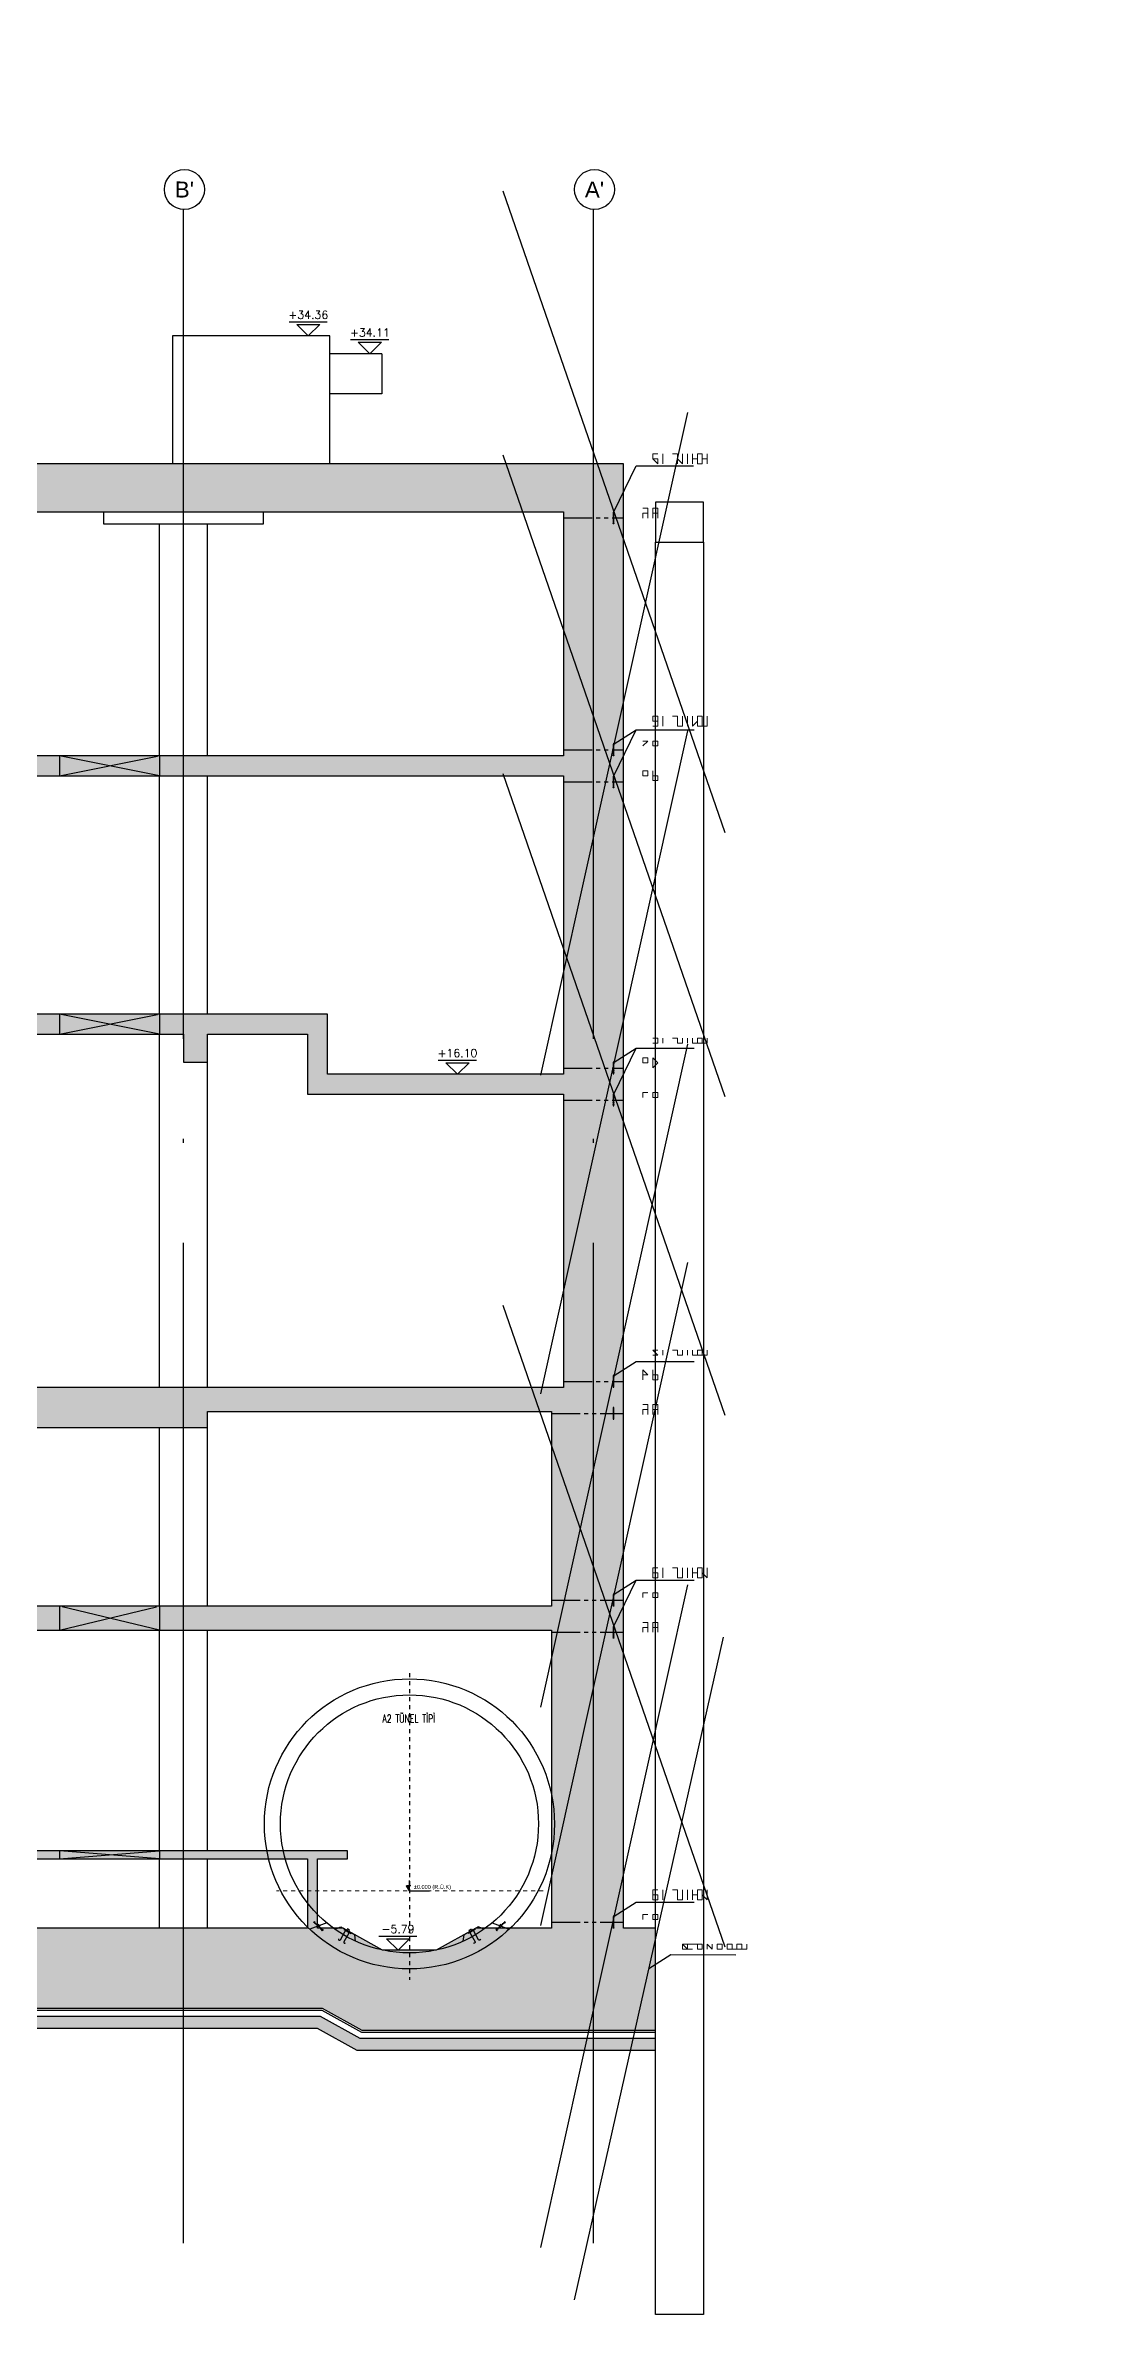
# Model space of a CAD drawing. Header units: inches. Extents: x 400392 to 401495, y 4543971 to 4544133.
# Drawn here: x 401082.5 to 401108.8, y 4543988.7 to 4544045.4 of the extents above; entities that cross this region are included whole.
import ezdxf
from ezdxf.enums import TextEntityAlignment as Align

# ---------------------------------------------------------------- set-up
doc = ezdxf.new("R2010")
doc.units = ezdxf.units.IN
doc.header["$MEASUREMENT"] = 0
for name, pattern in [('ACAD_ISO05W100', [33, 24, -3, 0, -3, 0, -3]), ('AKS', [3, 2.5, -0.25, 0, -0.25]), ('CONTINU', [0]), ('DASHDOT', [1, 0.5, -0.25, 0, -0.25]), ('DASHDOT2', [0.5, 0.25, -0.125, 0, -0.125]), ('HIDDEN', [0.375, 0.25, -0.125])]:
    doc.linetypes.add(name, pattern=pattern)
for name, color, linetype in [('aks prota', 2, 'AKS'), ('AXIS', 8, 'DASHDOT2'), ('caks prota', 4, 'Continuous'), ('görünüş prota', 4, 'Continuous'), ('inşaat derzi prota', 11, 'Continuous'), ('KALIP', 1, 'Continuous'), ('kesit prota', 1, 'Continuous'), ('kesit tarama prota', 252, 'Continuous'), ('KOT', 7, 'Continuous'), ('kot prota', 4, 'Continuous'), ('LINE V2', 7, 'Continuous'), ('merdiven prota', 2, 'Continuous'), ('not prota', 2, 'Continuous'), ('not çizgisi prota', 4, 'Continuous'), ('OLCU', 5, 'Continuous'), ('PRT-CST-rc_level', 6, 'Continuous'), ('PRT-CST-rc_levermark', 4, 'Continuous'), ('st_s_su tutucu', 2, 'Continuous'), ('st_s_ölçü', 4, 'Continuous'), ('taks prota', 7, 'Continuous'), ('WATER STOP_B', 5, 'Continuous')]:
    doc.layers.add(name, color=color, linetype=linetype)
doc.layers.add('PRT-Geo-Axis', color=12, linetype='DASHDOT', lineweight=18)
doc.layers.add('PRT-KD-kazik', color=172, linetype='Continuous', lineweight=25)
doc.styles.add('OLCU', font='romanstw.shx')
doc.styles.add('SIMPLXTW', font='simplxtw.shx', dxfattribs={"width": 0.6, "height": 125})
doc.styles.add('TAKS', font='Arial Unicode.ttf')
doc.styles.add('TEXT250', font='romanstw.shx', dxfattribs={"width": 0.8, "height": 25})
doc.styles.add('TUNNELCONSULT', font='Arial.ttf')
doc.dimstyles.new('1-50', dxfattribs={"dimtxt": 10, "dimasz": 4, "dimexe": 4, "dimexo": 8, "dimgap": 4, "dimtad": 1, "dimdec": 1, "dimrnd": 0.05, "dimzin": 9, "dimdsep": 46, "dimtxsty": 'OLCU', "dimblk1": 'OBLIQUE', "dimblk2": 'OBLIQUE', "dimsah": 1, "dimcen": 2, "dimdle": 4, "dimclrd": 4, "dimclre": 4, "dimclrt": 3, "dimadec": 1, "dimazin": 0, "dimtfac": 1, "dimtdec": 1, "dimtix": 1, "dimtmove": 2, "dimatfit": 3, "dimldrblk": 'OBLIQUE', "dimfxl": 1, "dimtvp": 1, "dimtolj": 1, "dimtzin": 1, "dimarcsym": 0})

# ---------------------------------------------------------------- blocks, each defined once
blk = doc.blocks.new('KOTK5')
at = {"layer": 'PRT-CST-rc_levermark'}
blk.add_line((216.6666666667443, 160), (-213.3333333332557, 160), dxfattribs=at)
blk.add_lwpolyline([(130, 130), (-130, 130), (0, 0)], close=True, dxfattribs=at)
at = {"layer": 'PRT-CST-rc_level', "style": 'OLCU'}
blk.add_attdef('000.00', text='', height=90, dxfattribs=at).set_placement((0, 193.1381784435362), align=Align.CENTER)
blk = doc.blocks.new('_Oblique')
at = {"layer": 'st_s_ölçü', "lineweight": -2}
blk.add_line((-0.5, -0.5), (0.5, 0.5), dxfattribs=at)
blk = doc.blocks.new('D')
at = {"layer": 'st_s_su tutucu', "linetype": 'CONTINU', "ltscale": 0.2}
for p, q in [((-39987.83090962706, 52508.18991963421), (-39992.63090966878, 52508.18991966914)), ((-39992.63090966878, 52508.18991966914), (-39992.63090980848, 52507.38991968935)), ((-39992.63090980848, 52507.38991968935), (-39990.63090962501, 52506.05655179494)), ((-39992.63090980848, 52448.98991960261), (-39990.63090962501, 52450.32328749701)), ((-39992.63090966878, 52448.18991962282), (-39992.63090980848, 52448.98991960261)), ((-39987.83090962706, 52448.18991965774), (-39992.63090966878, 52448.18991962282)), ((-39990.63090992199, 52478.65671955824), (-39991.93117670823, 52478.6567195757)), ((-39991.93117670823, 52478.6567195757), (-39991.93117659182, 52477.72311959402)), ((-39991.93117659182, 52477.72311959402), (-39990.63090987367, 52477.72311951835)), ((-39990.6309096902, 52498.50671976196), (-39991.53117650332, 52498.50671977942)), ((-39991.53117650332, 52498.50671977942), (-39991.53117639622, 52497.87311976865)), ((-39991.53117639622, 52497.87311976865), (-39990.63090970417, 52497.87311978029)), ((-39990.63090980196, 52488.50671968629), (-39991.53117661508, 52488.50671963972)), ((-39991.53117661508, 52488.50671963972), (-39991.53117662905, 52487.87311965806)), ((-39991.53117662905, 52487.87311965806), (-39990.630909937, 52487.87311964059)), ((-39991.53117661508, 52467.87311965223), (-39991.53117662905, 52468.5067196339)), ((-39991.53117662905, 52468.5067196339), (-39990.630909937, 52468.50671965136)), ((-39990.63090980196, 52467.87311960567), (-39991.53117661508, 52467.87311965223)), ((-39991.53117650332, 52457.87311951254), (-39991.53117639622, 52458.50671952331)), ((-39991.53117639622, 52458.50671952331), (-39990.63090970417, 52458.50671951166)), ((-39990.6309096902, 52457.87311953), (-39991.53117650332, 52457.87311951254)), ((-39990.63090962501, 52506.05655179494), (-39990.6309096902, 52498.50671976196)), ((-39990.63090970417, 52497.87311978029), (-39990.63090980196, 52488.50671968629)), ((-39990.630909937, 52487.87311964059), (-39990.63090992199, 52478.65671955824)), ((-39990.630909937, 52468.50671965136), (-39990.63090992199, 52477.72311973372)), ((-39990.63090970417, 52458.50671951166), (-39990.63090980196, 52467.87311960567)), ((-39990.63090962501, 52450.32328749701), (-39990.6309096902, 52457.87311953)), ((-39989.83090974534, 52506.05655187643), (-39987.83090964103, 52507.38991968935)), ((-39989.83090955907, 52498.50671965136), (-39989.83090974534, 52506.05655187643)), ((-39988.9306429881, 52498.50671966883), (-39989.83090955907, 52498.50671965136)), ((-39989.83090992229, 52488.50671961062), (-39989.83090981984, 52497.87311973373)), ((-39989.83090981984, 52497.87311973373), (-39988.93064300207, 52497.87311962313)), ((-39988.93064335132, 52488.50671965136), (-39989.83090992229, 52488.50671961062)), ((-39989.83091007002, 52478.65671960481), (-39989.8309099316, 52487.87311978029)), ((-39989.8309099316, 52487.87311978029), (-39988.93064311383, 52487.87311964059)), ((-39988.53064343977, 52478.65671965137), (-39989.83091007002, 52478.65671960481)), ((-39989.83090998934, 52477.72311965805), (-39988.53064344908, 52477.72311964058)), ((-39989.83091007002, 52477.72311968715), (-39989.8309099316, 52468.50671951166)), ((-39989.8309099316, 52468.50671951166), (-39988.93064311383, 52468.50671965136)), ((-39988.93064335132, 52467.87311964059), (-39989.83090992229, 52467.87311968134)), ((-39989.83090992229, 52467.87311968134), (-39989.83090981984, 52458.50671955823)), ((-39989.83090981984, 52458.50671955823), (-39988.93064300207, 52458.50671966883)), ((-39988.9306429881, 52457.87311962313), (-39989.83090955907, 52457.87311964059)), ((-39989.83090955907, 52457.87311964059), (-39989.83090974534, 52450.32328741552)), ((-39989.83090974534, 52450.32328741552), (-39987.83090964103, 52448.98991960261)), ((-39988.93064300207, 52497.87311962313), (-39988.9306429881, 52498.50671966883)), ((-39988.93064311383, 52487.87311964059), (-39988.93064335132, 52488.50671965136)), ((-39988.93064311383, 52468.50671965136), (-39988.93064335132, 52467.87311964059)), ((-39988.93064300207, 52458.50671966883), (-39988.9306429881, 52457.87311962313)), ((-39988.53064344908, 52477.72311964058), (-39988.53064343977, 52478.65671965137)), ((-39987.83090964103, 52507.38991968935), (-39987.83090962706, 52508.18991963421)), ((-39987.83090964103, 52448.98991960261), (-39987.83090962706, 52448.18991965774))]:
    blk.add_line(p, q, dxfattribs=at)
blk = doc.blocks.new('KESITKOT')
at = {"layer": 'KOT', "linetype": 'Continuous'}
h = blk.add_hatch(dxfattribs=at)
h.set_pattern_fill('ANSI31', color=5, scale=200, angle=45, style=0)
h.set_pattern_definition([(90, (63253.65262141547, -35392.01672234735), (25, 5.329070518200751e-15), [])])
h.paths.add_polyline_path([(-149.9999999999854, 259.8076211353182), (1.455191522836685e-11, 259.8076211353182), (1.455191522836685e-11, 0)])
at = {"layer": 'KOT', "color": 4, "linetype": 'Continuous'}
for p, q in [((75, 259.8076211353182), (-150, 259.8076211353182)), ((0, 0), (-150, 259.8076211353182)), ((0, 0), (0, 519.6152422706364)), ((0, 0), (1000.000000000007, 0))]:
    blk.add_line(p, q, dxfattribs=at)
at = {"layer": 'KOT', "color": 7, "linetype": 'Continuous', "style": 'SIMPLXTW', "width": 0.7}
blk.add_attdef('%%P0.000', (216.1604628276546, 100), '', height=200, dxfattribs=at)
blk = doc.blocks.new('A$C05c5180b')
at = {"layer": 'AXIS', "color": 8, "linetype": 'DASHDOT', "ltscale": 3}
blk.add_line((909.3912549589586, 7722.44834685266), (909.3912549589586, 60.11717005832179), dxfattribs=at)
at = {"layer": 'KALIP'}
for p, q in [((-1158.216603603883, 1480.347913935642), (-1584.995128196402, 1325.013234358143)), ((-955.1455081848253, 1323.956508458934), (-805.5578237442824, 1383.127896259837)), ((-805.5578237442824, 1383.127896259837), (-459.0858499222377, 1183.234996546445)), ((-435.4375488256046, 1024.117156507506), (-459.0858499222377, 1183.234996546445)), ((2254.126142296038, 1024.083354348644), (2277.779467113636, 1183.234996546445)), ((2624.251440935739, 1383.127896259837), (2277.779467113636, 1183.234996546445)), ((2773.87997485706, 1323.94034990633), (2624.251440935739, 1383.127896259837)), ((2976.999113512487, 1480.347913935642), (3403.777638114319, 1325.013234358143))]:
    blk.add_line(p, q, dxfattribs=at)
at = {"layer": 'KALIP', "elevation": 1.568325220887654e-10}
for points in [[(-638.3178820060275, 1332.820720274904), (-658.307197091257, 1298.173479363119), (-606.3364765754086, 1268.18941344331), (-586.3470859328227, 1302.836785317777)], [(2457.011499197484, 1332.820720274904), (2477.000814282655, 1298.173479363119), (2425.030093766836, 1268.18941344331), (2405.04070312425, 1302.836785317777)]]:
    blk.add_lwpolyline(points, close=True, dxfattribs=at)
at = {"layer": 'KALIP'}
for radius in [3625.000000001637, 3225.000000001637]:
    blk.add_circle((909.3912549589586, 3955.348112577434), radius, dxfattribs=at)
at = {"layer": 'LINE V2', "color": 4, "elevation": 1.568325220887654e-10}
for points in [[(-861.3635213346279, 1086.293389983126, 0.9999999999999999), (-818.0545246068796, 1061.306777518941), (-695.6201235323388, 1273.5208614851, -0.414213562373095), (-668.3018798556004, 1280.849815190537), (-616.3310837822792, 1250.865880233527, -0.414213562373095), (-609.0021300768421, 1223.547636556745), (-731.436531151383, 1011.3335525906, 0.9999999999999999), (-688.1275344195601, 986.3469401240873, -0.9999999999999999)], [(2680.057138526085, 1086.293389983126, -0.9999999999999999), (2636.748141798336, 1061.306777518941), (2514.313740723795, 1273.5208614851, 0.414213562373095), (2486.995497046999, 1280.849815190537), (2435.024700973678, 1250.865880233527, 0.414213562373095), (2427.695747268241, 1223.547636556745), (2550.130148342781, 1011.3335525906, -0.9999999999999999), (2506.821151611017, 986.3469401240873, 0.9999999999999999)]]:
    blk.add_lwpolyline(points, format="xyb", dxfattribs=at)
for points in [[(-728.9344752744364, 1315.831072640387), (-555.6984883634141, 1215.884622783684), (-545.7038433777343, 1233.208221474786), (-718.9398302887857, 1333.154671331489)], [(2547.628092465893, 1315.831072640387), (2374.392105554842, 1215.884622783684), (2364.397460569191, 1233.208221474786), (2537.633447480213, 1333.154671331489)]]:
    blk.add_lwpolyline(points, close=True, dxfattribs=at)
at = {"layer": 'PRT-Geo-Axis', "linetype": 'DASHDOT', "ltscale": 3}
blk.add_line((4252.075579508499, 2280.348112586751), (-2415.337623733329, 2280.348112586747), dxfattribs=at)
at = {"layer": 'WATER STOP_B', "color": 3}
for points in [[(-1339.394592402969, 1404.533478117613, 0.5773502691895264), (-1338.563254702429, 1407.896345588633), (-1367.678902246902, 1435.901010371617, 0.5773502691896774), (-1371.006899756656, 1434.939536203816), (-1377.564772060156, 1408.412102845774, -0.5773502691898074), (-1380.892769569866, 1407.450628678002), (-1419.009971933134, 1444.113370697327), (-1423.690610489663, 1439.247044906377), (-1427.115489067583, 1442.541238392889), (-1422.434850510894, 1447.407564183657), (-1449.637249548163, 1473.571985399685), (-1454.317888104735, 1468.705659608793), (-1457.742766682612, 1471.999853095287), (-1453.062128125937, 1476.866178886157), (-1470.262310319697, 1493.410043686126), (-1487.868070861383, 1489.531594276574), (-1492.192412500066, 1493.690929486813), (-1467.236401238682, 1519.636979319323), (-1462.912059599825, 1515.477644109124), (-1466.102975109548, 1497.734385325213), (-1448.902792915716, 1481.190520524946), (-1444.222154359217, 1486.056846315747), (-1440.797275781253, 1482.762652829184), (-1445.477914337811, 1477.896327038306), (-1418.275515300644, 1451.731905822464), (-1413.594876744086, 1456.598231613334), (-1410.169998166166, 1453.304038126793), (-1414.850636722724, 1448.43771233593), (-1383.391193850926, 1418.178685792212, 0.5773502691899163), (-1380.06319634126, 1419.140159959941), (-1373.78243660451, 1444.546637494404, -0.5773502691894145), (-1370.454439094799, 1445.508111662122), (-1328.855492504255, 1405.496480362697, -0.5773502691898413), (-1329.686830204781, 1402.133612891666), (-1354.829865038613, 1394.86967161149, 0.5773502691890604), (-1355.661202739095, 1391.506804140474), (-1324.201759867297, 1361.247777596687), (-1319.521121310696, 1366.114103387543), (-1316.096242732703, 1362.819909901027), (-1320.776881289363, 1357.953584110179), (-1293.574482252297, 1331.789162894293), (-1288.893843695594, 1336.655488685061), (-1285.468965117645, 1333.361295198512), (-1290.149603674334, 1328.494969407708), (-1272.949421480414, 1311.951104607484), (-1255.343660938932, 1315.829554017389), (-1251.019319300191, 1311.67021880703), (-1275.975330561603, 1285.724168974415), (-1280.299672200374, 1289.88350418468), (-1277.108756690868, 1307.626762968932), (-1294.308938884627, 1324.170627768959), (-1298.989577441171, 1319.304301978085), (-1302.414456019018, 1322.598495464601), (-1297.733817462387, 1327.464821255366), (-1324.936216499598, 1353.629242471434), (-1329.616855056142, 1348.762916680564), (-1333.041733634003, 1352.05711016705), (-1328.361095077344, 1356.923435957873), (-1366.478297440597, 1393.586177977104, -0.5773502691892097), (-1365.646959740101, 1396.949045448149)], [(3158.177102320886, 1404.533478117613, -0.5773502691895264), (3157.345764620346, 1407.896345588633), (3186.461412164819, 1435.901010371617, -0.5773502691896774), (3189.789409674573, 1434.939536203816), (3196.347281978073, 1408.412102845774, 0.5773502691898074), (3199.675279487783, 1407.450628678002), (3237.792481851051, 1444.113370697327), (3242.47312040758, 1439.247044906377), (3245.8979989855, 1442.541238392889), (3241.217360428811, 1447.407564183657), (3268.41975946608, 1473.571985399685), (3273.100398022652, 1468.705659608793), (3276.525276600529, 1471.999853095287), (3271.844638043855, 1476.866178886157), (3289.044820237614, 1493.410043686126), (3306.6505807793, 1489.531594276574), (3310.974922417983, 1493.690929486813), (3286.0189111566, 1519.636979319323), (3281.694569517742, 1515.477644109124), (3284.885485027466, 1497.734385325213), (3267.685302833634, 1481.190520524946), (3263.004664277134, 1486.056846315747), (3259.57978569917, 1482.762652829184), (3264.260424255728, 1477.896327038306), (3237.058025218561, 1451.731905822464), (3232.377386662003, 1456.598231613334), (3228.952508084083, 1453.304038126793), (3233.633146640641, 1448.43771233593), (3202.173703768844, 1418.178685792212, -0.5773502691899163), (3198.845706259177, 1419.140159959941), (3192.564946522427, 1444.546637494404, 0.5773502691894145), (3189.236949012717, 1445.508111662122), (3147.638002422173, 1405.496480362697, 0.5773502691898413), (3148.469340122698, 1402.133612891666), (3173.61237495653, 1394.86967161149, -0.5773502691890604), (3174.443712657012, 1391.506804140474), (3142.984269785215, 1361.247777596687), (3138.303631228613, 1366.114103387543), (3134.87875265062, 1362.819909901027), (3139.55939120728, 1357.953584110179), (3112.356992170215, 1331.789162894293), (3107.676353613511, 1336.655488685061), (3104.251475035562, 1333.361295198512), (3108.932113592251, 1328.494969407708), (3091.731931398332, 1311.951104607484), (3074.126170856849, 1315.829554017389), (3069.801829218108, 1311.67021880703), (3094.75784047952, 1285.724168974415), (3099.082182118291, 1289.88350418468), (3095.891266608785, 1307.626762968932), (3113.091448802545, 1324.170627768959), (3117.772087359088, 1319.304301978085), (3121.196965936935, 1322.598495464601), (3116.516327380305, 1327.464821255366), (3143.718726417515, 1353.629242471434), (3148.399364974059, 1348.762916680564), (3151.824243551921, 1352.05711016705), (3147.143604995261, 1356.923435957873), (3185.260807358514, 1393.586177977104, 0.5773502691892097), (3184.429469658018, 1396.949045448149)]]:
    blk.add_lwpolyline(points, format="xyb", close=True, dxfattribs=at)
at = {"layer": 'OLCU'}
ref = blk.add_blockref('KESITKOT', (909.3912549589586, 2280.348112586749), dxfattribs=dict(at, xscale=0.4999999999987873, yscale=0.4999999999987873, zscale=0.4999999999987873))
ref.add_attrib('%%P0.000', '%%P0.000 (R.Ü.K)', (1017.471486372786, 2330.348112586749), dxfattribs={"layer": 'KOT', "color": 1, "linetype": 'Continuous', "height": 100, "style": 'TUNNELCONSULT'})
at = {"layer": 'not prota', "style": 'TEXT250', "width": 0.7}
blk.add_text('A2 TÜNEL TİPİ', height=200, dxfattribs=at).set_placement((891.3685132012033, 6585.382700727812), align=Align.MIDDLE_CENTER)

msp = doc.modelspace()

# ---------------------------------------------------------------- hatches: boundary and pattern name
at = {"layer": 'kesit tarama prota'}
h = msp.add_hatch(color=256, dxfattribs=at)
h.dxf.hatch_style = 1
h.paths.add_polyline_path([(401055.6734105063, 4544034.992807282), (401055.6734105063, 4544037.992807282), (401055.3025901132, 4544037.992807282), (401055.3025901132, 4544033.792807282), (401083.9717720443, 4544033.792807282), (401087.9717720443, 4544033.792807282), (401095.471773593, 4544033.792807282), (401095.471773593, 4544027.692807282), (401076.9485783242, 4544027.692807282), (401076.9485783242, 4544027.192807282), (401095.471773593, 4544027.192807282), (401095.471773593, 4544019.732807282), (401089.5717735931, 4544019.732807282), (401089.5717735931, 4544021.232807282), (401076.9485783242, 4544021.232807282), (401076.9485783242, 4544020.732807282), (401085.9717720408, 4544020.732807282), (401085.9717720408, 4544020.032807282), (401086.5717720411, 4544020.032807282), (401086.5717720411, 4544020.732807282), (401089.0717735931, 4544020.732807282), (401089.0717735931, 4544019.232807282), (401095.471773593, 4544019.232807282), (401095.471773593, 4544011.902807282), (401076.9485783242, 4544011.902807282), (401076.9485783242, 4544010.902807282), (401086.5717720411, 4544010.902807282), (401086.5717720411, 4544011.302807283), (401095.171773593, 4544011.302807283), (401095.171773593, 4544006.442807282), (401076.721802245, 4544006.442807282), (401076.721802245, 4544005.842807283), (401095.171773593, 4544005.842807283), (401095.171773593, 4543998.392807283), (401093.2811068916, 4543998.392807283), (401092.2918173515, 4543997.842807283), (401090.9517280982, 4543997.842807283), (401089.9624385581, 4543998.392807283), (401089.3211940679, 4543998.392807283), (401089.3211940679, 4544000.122807282), (401090.0717720409, 4544000.122807282), (401090.0717720409, 4544000.322807282), (401061.1717720407, 4544000.322807282), (401061.1717720407, 4544000.122807282), (401061.9211948717, 4544000.122807282), (401061.9211948717, 4543998.392807283), (401061.2811039293, 4543998.392807283), (401060.2918143892, 4543997.842807283), (401058.9517251358, 4543997.842807283), (401057.9624355955, 4543998.392807283), (401056.0717720409, 4543998.392807283), (401056.0717720409, 4544005.842807283), (401071.9717720408, 4544005.842807283), (401071.9717720408, 4544005.242807282), (401072.7717826074, 4544005.242807282), (401072.7717826074, 4544005.842807283), (401074.5218022417, 4544005.842807283), (401074.5218022417, 4544006.442807282), (401056.0734207593, 4544006.442807282), (401056.0734207593, 4544010.902807282), (401073.7729992578, 4544010.902807282), (401073.7729992578, 4544011.902807282), (401072.9051341187, 4544011.902807282), (401072.9051341187, 4544014.202807282), (401073.3995613098, 4544014.202807282), (401073.3995613098, 4544014.602807282), (401065.4887262532, 4544014.602807282), (401065.4887262532, 4544014.202807282), (401072.5343137251, 4544014.202807282), (401072.5343137251, 4544011.902807282), (401064.2776416601, 4544011.902807282), (401064.2776416601, 4544014.602807282), (401057.0834640067, 4544014.602807282), (401057.0834640067, 4544014.202807282), (401057.577891198, 4544014.202807282), (401057.5778911978, 4544011.902807282), (401054.271772041, 4544011.902807282), (401054.271772041, 4543998.644788883), (401053.4717735949, 4543998.644788881), (401053.4717735949, 4543995.842807283), (401073.5849715062, 4543995.842807283), (401073.8599715061, 4543996.392807283), (401074.0218022417, 4543996.392807283), (401074.0218022417, 4543998.392807283), (401062.1711948643, 4543998.392807283), (401062.1711948643, 4544000.122807282), (401089.0711940751, 4544000.122807282), (401089.0711940751, 4543998.392807283), (401077.221802245, 4543998.392807283), (401077.221802245, 4543996.392807283), (401089.443861197, 4543996.392807283), (401090.4331507371, 4543995.842807283), (401092.8103947125, 4543995.842807283), (401093.7996842529, 4543995.842807283), (401097.7717733791, 4543995.842807283), (401097.7717733791, 4543998.392807282), (401096.971773593, 4543998.392807282), (401096.971773593, 4544034.992807282)])
h.paths.add_polyline_path([(401063.767251175, 4544014.202807282), (401063.767251175, 4544011.902807282), (401057.9487115909, 4544011.902807282), (401057.9487115909, 4544014.202807282)], flags=16)
h = msp.add_hatch(dxfattribs=at)
h.set_pattern_fill('AR-CONC', color=253, scale=0.001, angle=3.428637946617671e-11)
h.set_pattern_definition([(50.00000000003427, (401274.6622833703, 4543690.453004632), (0.1821846689960135, -0.01593908553879405), [0.01905, -0.20955]), (355.0000000000343, (401274.6622833703, 4543690.453004632), (-0.03524342142508365, 0.1910568452390141), [0.01524, -0.16764058417]), (100.4514447000342, (401274.6774653772, 4543690.451676379), (0.1469412470902485, 0.1751177519122831), [0.01619000879999999, -0.1780902445999997]), (46.18420000003428, (401274.6622833703, 4543690.503804632), (0.2710790408921551, -0.04204232793256493), [0.028575, -0.314325]), (96.6355576100341, (401274.6848732702, 4543690.500301132), (0.2374041340513549, 0.2474261245978636), [0.02428502313999998, -0.2671356081599998]), (351.1841511700343, (401274.6622833703, 4543690.503804632), (0.237404134064829, 0.2474261245856747), [0.02285996707, -0.25145973192]), (21.00000000003428, (401274.6876833703, 4543690.491104632), (0.1516143912691937, -0.1022651981869969), [0.01905, -0.20955]), (326.0000000000343, (401274.6876833703, 4543690.491104632), (0.06180202834753685, 0.1841879661223562), [0.01524, -0.16764]), (71.45144500003427, (401274.7003179028, 4543690.482582532), (0.2134164192786671, 0.08192276888603296), [0.0161900088, -0.1780899376]), (37.50000000003422, (401274.6622833703, 4543690.453004632), (0.00308860325054122, 0.08455503887315496), [0, -0.1656079999999995, 0, -0.1701799999999995, 0, -0.1682749999999995]), (7.500000000034292, (401274.6622833703, 4543690.453004632), (0.0668196625102458, 0.1001805748181595), [0, -0.09702799999999993, 0, -0.1617979999999999, 0, -0.06413499999999997]), (327.5000000000343, (401274.6056413702, 4543690.453004632), (0.1355905951668748, -0.005728743992592289), [0, -0.0635, 0, -0.19812, 0, -0.26289]), (317.5000000000343, (401274.5802413703, 4543690.453004632), (0.1481291813860028, 0.02542649103342167), [0, -0.08255000000000001, 0, -0.131572, 0, -0.18669])])
h.paths.add_polyline_path([(401058.3812900386, 4543995.642807283), (401056.938759114, 4543995.644788883), (401053.4717735963, 4543995.644788883), (401053.4717735963, 4543995.344788883), (401056.8609725098, 4543995.344788883), (401058.3035034345, 4543995.342807283), (401073.8939885006, 4543995.342807283), (401074.1689885005, 4543995.892807283), (401089.3142168567, 4543995.892807283), (401090.3035063968, 4543995.342807283), (401092.9400390529, 4543995.342807283), (401093.929328593, 4543995.342807283), (401097.7717733791, 4543995.342807283), (401097.7717733791, 4543995.642807283), (401093.8515419888, 4543995.642807283), (401092.8622524487, 4543995.642807283), (401090.3812930009, 4543995.642807283), (401089.3920034608, 4543996.192807282), (401073.9835783039, 4543996.192807282), (401073.708578304, 4543995.642807283)])

# ---------------------------------------------------------------- linework, layer by layer
at = {"layer": 'aks prota', "ltscale": 10}
for p, q in [((401085.9717720408, 4543990.517957627), (401085.9717720408, 4544041.346462552)), ((401096.221773593, 4543990.517957627), (401096.221773593, 4544041.346462552))]:
    msp.add_line(p, q, dxfattribs=at)
at = {"layer": 'caks prota', "ltscale": 0.05}
for centre in [(401085.9964837477, 4544041.845851511), (401096.2464853, 4544041.845851511)]:
    msp.add_circle(centre, 0.5, dxfattribs=at)
at = {"layer": 'görünüş prota'}
for p, q in [((401085.3717720411, 4544027.692807282), (401085.3717720411, 4544033.492807282)), ((401086.5717720411, 4544027.692807282), (401086.5717720411, 4544033.492807282)), ((401085.3717720411, 4544021.232807282), (401085.3717720411, 4544027.192807282)), ((401086.5717720411, 4544021.232807282), (401086.5717720411, 4544027.192807282)), ((401085.3717720411, 4544011.902807282), (401085.3717720411, 4544020.732807282)), ((401086.5717720411, 4544011.902807282), (401086.5717720411, 4544020.032807282)), ((401085.3717720411, 4544006.442807282), (401085.3717720411, 4544010.902807282)), ((401086.5717720411, 4544006.442807282), (401086.5717720411, 4544010.902807282)), ((401085.3717720409, 4544000.322807282), (401085.3717720409, 4544005.842807283)), ((401086.5717720406, 4544000.322807282), (401086.5717720406, 4544005.842807283)), ((401085.3717720409, 4543998.392807283), (401085.3717720409, 4544000.122807282)), ((401086.5717720406, 4543998.392807283), (401086.5717720406, 4544000.122807282)), ((401073.8908732057, 4543996.342807283), (401089.4308967628, 4543996.342807283)), ((401089.4308967628, 4543996.342807283), (401090.4201863031, 4543995.792807282)), ((401090.4201863031, 4543995.792807282), (401097.7717733791, 4543995.792807282))]:
    msp.add_line(p, q, dxfattribs=at)
for points in [[(401089.631773593, 4544034.992807282), (401089.631773593, 4544038.192807282), (401085.6980801998, 4544038.192807282), (401085.6980801998, 4544034.992807282)], [(401090.931773593, 4544037.742807282), (401090.931773593, 4544036.742807282), (401089.631773593, 4544036.742807282)], [(401090.931773593, 4544037.742807282), (401089.6317735932, 4544037.742807282)], [(401083.9717720443, 4544033.792807282), (401083.9717720443, 4544033.492807282), (401087.9717720408, 4544033.492807282), (401087.9717720443, 4544033.792807282)], [(401053.4717735963, 4543995.344788882), (401056.8609725098, 4543995.344788883), (401058.3035034345, 4543995.342807283), (401073.8939885006, 4543995.342807283), (401074.1689885005, 4543995.892807283), (401089.3142168567, 4543995.892807283), (401090.3035063968, 4543995.342807283), (401092.9400390529, 4543995.342807283), (401093.929328593, 4543995.342807283), (401097.7717733791, 4543995.342807283), (401097.7717733791, 4543996.392807283), (401097.7717733791, 4543996.392807283)], [(401053.4717735963, 4543995.64478888), (401056.938759114, 4543995.644788883), (401058.3812900386, 4543995.642807283), (401073.708578304, 4543995.642807283), (401073.9835783039, 4543996.192807282), (401089.3920034608, 4543996.192807282), (401090.3812930009, 4543995.642807283), (401092.8622524487, 4543995.642807283), (401093.8515419888, 4543995.642807283), (401097.7717733791, 4543995.642807283)]]:
    msp.add_lwpolyline(points, dxfattribs=at)
at = {"layer": 'inşaat derzi prota', "linetype": 'ACAD_ISO05W100', "ltscale": 0.03}
for points in [[(401095.471773593, 4544033.642807282), (401096.971773593, 4544033.642807282)], [(401095.471773593, 4544027.842807282), (401096.971773593, 4544027.842807282)], [(401095.471773593, 4544027.042807282), (401096.971773593, 4544027.042807282)], [(401095.471773593, 4544019.882807282), (401096.971773593, 4544019.882807282)], [(401095.471773593, 4544019.082807282), (401096.971773593, 4544019.082807282)], [(401095.471773593, 4544012.052807282), (401096.971773593, 4544012.052807282)], [(401095.171773593, 4544011.252807282), (401096.971773593, 4544011.252807282)], [(401095.171773593, 4544006.592807282), (401096.971773593, 4544006.592807282)], [(401095.171773593, 4544005.792807282), (401096.971773593, 4544005.792807282)], [(401095.171773593, 4543998.542807282), (401096.971773593, 4543998.542807282)]]:
    msp.add_lwpolyline(points, dxfattribs=at)
at = {"layer": 'kesit prota'}
for points in [[(401055.3025901132, 4544037.992807282), (401055.3025901132, 4544033.792807282), (401083.9717720443, 4544033.792807282), (401083.9717720443, 4544033.792807282), (401087.9717720443, 4544033.792807282), (401087.9717720443, 4544033.792807282)], [(401077.221802245, 4543996.392807283), (401089.443861197, 4543996.392807283), (401090.4331507371, 4543995.842807283), (401092.8103947125, 4543995.842807283), (401093.7996842529, 4543995.842807283), (401097.7717733791, 4543995.842807283), (401097.7717733791, 4543998.392807282), (401096.971773593, 4543998.392807282), (401096.971773593, 4544034.992807282), (401055.6734105063, 4544034.992807282)], [(401087.9717720443, 4544033.792807282), (401095.471773593, 4544033.792807282), (401095.471773593, 4544027.692807282), (401076.9485783242, 4544027.692807282)], [(401076.9485783242, 4544027.192807282), (401095.471773593, 4544027.192807282), (401095.471773593, 4544019.732807282), (401089.5717735931, 4544019.732807282), (401089.5717735931, 4544021.232807282), (401076.9485783242, 4544021.232807282)], [(401076.9485783242, 4544020.732807282), (401085.9717720408, 4544020.732807282), (401085.9717720408, 4544020.032807282), (401086.5717720411, 4544020.032807282), (401086.5717720411, 4544020.732807282), (401089.0717735931, 4544020.732807282), (401089.0717735931, 4544019.232807282), (401095.471773593, 4544019.232807282), (401095.471773593, 4544011.902807282), (401076.9485783242, 4544011.902807282)], [(401076.9485783242, 4544010.902807282), (401086.5717720411, 4544010.902807282), (401086.5717720411, 4544011.302807283), (401095.171773593, 4544011.302807283), (401095.171773593, 4544006.442807282), (401076.721802245, 4544006.442807282)], [(401076.721802245, 4544005.842807283), (401095.171773593, 4544005.842807283), (401095.171773593, 4543998.392807283), (401093.2811068916, 4543998.392807283), (401092.2918173515, 4543997.842807283), (401090.9517280982, 4543997.842807283), (401089.9624385581, 4543998.392807283), (401089.3211940679, 4543998.392807283), (401089.3211940679, 4544000.122807282), (401090.0717720409, 4544000.122807282), (401090.0717720409, 4544000.322807282), (401061.1717720407, 4544000.322807282)], [(401062.1711948643, 4544000.122807282), (401089.0711940751, 4544000.122807282), (401089.0711940751, 4543998.392807283), (401077.221802245, 4543998.392807283)]]:
    msp.add_lwpolyline(points, dxfattribs=at)
at = {"layer": 'merdiven prota', "linetype": 'HIDDEN', "ltscale": 10}
for points in [[(401082.87174406, 4544027.692807282), (401082.871604136, 4544027.192807282), (401085.3718013198, 4544027.692807282), (401085.3717720446, 4544027.192807282), (401082.87174406, 4544027.692807282)], [(401082.8717720428, 4544021.232807282), (401082.8716041339, 4544020.732807283), (401085.3717720411, 4544021.232807282), (401085.3717720428, 4544020.732807283), (401082.8717720428, 4544021.232807282)], [(401082.8717720428, 4544006.442807282), (401082.8716041339, 4544005.842807283), (401085.3717720428, 4544006.442807282), (401085.3717720428, 4544005.842807283), (401082.8717720428, 4544006.442807282)], [(401082.8717720407, 4544000.322807282), (401082.8717720407, 4544000.122807282), (401085.3717720407, 4544000.322807282), (401085.3717720407, 4544000.122807282), (401082.8717720407, 4544000.322807282)]]:
    msp.add_lwpolyline(points, dxfattribs=at)
at = {"layer": 'PRT-KD-kazik', "color": 3}
for points in [[(401098.9717735199, 4544034.032807131), (401097.7717733782, 4544034.032807131), (401097.7717733782, 4544033.032807132), (401098.9717735199, 4544033.032807132)], [(401097.7717733791, 4544033.032807291), (401098.9717735199, 4544033.032807291), (401098.9717735199, 4543988.732807292), (401097.7717733791, 4543988.732807292)]]:
    msp.add_lwpolyline(points, close=True, dxfattribs=at)
at = {"layer": 'st_s_ölçü', "color": 6, "lineweight": 0}
for points in [[(401097.8276025665, 4544035.240614963), (401097.7038429422, 4544035.240614963), (401097.7038429422, 4544035.116855338), (401097.8276025665, 4544035.116855338), (401097.8276025665, 4544034.993095714), (401097.7038429422, 4544035.116855338)], [(401098.1988814395, 4544035.240614963), (401098.322641064, 4544035.240614963)], [(401098.322641064, 4544035.240614963), (401098.322641064, 4544034.993095714)], [(401098.322641064, 4544035.240614963), (401098.322641064, 4544035.116855338), (401098.4464006883, 4544034.993095714), (401098.4464006883, 4544035.116855338), (401098.4464006883, 4544035.240614963)], [(401098.5701603126, 4544035.240614963), (401098.5701603126, 4544034.993095714)], [(401098.693919937, 4544035.240614963), (401098.693919937, 4544035.116855338), (401098.693919937, 4544034.993095714), (401098.693919937, 4544035.116855338), (401098.8176795613, 4544035.116855338), (401098.8176795613, 4544035.240614963)], [(401098.9414391856, 4544035.240614963), (401098.8176795613, 4544035.240614963), (401098.8176795613, 4544035.116855338), (401098.8176795613, 4544034.993095714), (401098.9414391856, 4544034.993095714), (401098.9414391856, 4544035.116855338)], [(401098.9414391856, 4544035.240614963), (401098.9414391856, 4544035.116855338), (401099.0651988099, 4544035.116855338), (401099.0651988099, 4544034.993095714), (401099.0651988099, 4544035.116855338), (401099.0651988099, 4544035.240614963)], [(401097.4563236933, 4544033.879259095), (401097.5800833179, 4544033.879259095), (401097.5800833179, 4544033.75549947), (401097.4563236933, 4544033.75549947)], [(401097.5800833179, 4544033.75549947), (401097.5800833179, 4544033.631739846)], [(401097.8276025665, 4544033.75549947), (401097.8276025665, 4544033.631739846)], [(401097.8276025665, 4544028.557595247), (401097.8276025665, 4544028.681354872), (401097.7038429422, 4544028.681354872), (401097.7038429422, 4544028.557595247), (401097.8276025665, 4544028.557595247), (401097.8276025665, 4544028.433835623), (401097.7038429422, 4544028.433835623)], [(401098.1988814395, 4544028.681354872), (401098.322641064, 4544028.681354872)], [(401098.322641064, 4544028.681354872), (401098.322641064, 4544028.433835623)], [(401098.322641064, 4544028.681354872), (401098.322641064, 4544028.557595247), (401098.322641064, 4544028.433835623), (401098.4464006883, 4544028.433835623), (401098.4464006883, 4544028.557595247), (401098.4464006883, 4544028.681354872)], [(401098.5701603126, 4544028.681354872), (401098.5701603126, 4544028.433835623)], [(401098.693919937, 4544028.681354872), (401098.693919937, 4544028.557595247), (401098.693919937, 4544028.433835623), (401098.8176795613, 4544028.557595247), (401098.8176795613, 4544028.681354872)], [(401098.9414391856, 4544028.557595247), (401098.9414391856, 4544028.681354872), (401098.8176795613, 4544028.681354872), (401098.8176795613, 4544028.557595247), (401098.8176795613, 4544028.433835623), (401098.9414391856, 4544028.433835623)], [(401098.9414391856, 4544028.681354872), (401098.9414391856, 4544028.557595247), (401098.9414391856, 4544028.433835623), (401099.0651988099, 4544028.433835623), (401099.0651988099, 4544028.557595247), (401099.0651988099, 4544028.681354872)], [(401097.4563236933, 4544028.06255675), (401097.5800833179, 4544028.06255675), (401097.4563236933, 4544027.938797126)], [(401097.8276025665, 4544020.636979288), (401097.7038429422, 4544020.636979288), (401097.8276025665, 4544020.636979288), (401097.8276025665, 4544020.513219665), (401097.7038429422, 4544020.513219665)], [(401098.1988814395, 4544020.636979288), (401098.322641064, 4544020.636979288)], [(401098.322641064, 4544020.636979288), (401098.322641064, 4544020.513219665)], [(401098.322641064, 4544020.636979288), (401098.322641064, 4544020.513219665), (401098.4464006883, 4544020.513219665), (401098.4464006883, 4544020.636979288)], [(401098.5701603126, 4544020.636979288), (401098.5701603126, 4544020.513219665)], [(401098.693919937, 4544020.636979288), (401098.693919937, 4544020.513219665), (401098.8176795613, 4544020.513219665), (401098.8176795613, 4544020.636979288)], [(401098.9414391856, 4544020.636979288), (401098.8176795613, 4544020.636979288), (401098.8176795613, 4544020.513219665), (401098.9414391856, 4544020.513219665)], [(401098.9414391856, 4544020.636979288), (401098.9414391856, 4544020.513219665), (401099.0651988099, 4544020.513219665), (401099.0651988099, 4544020.636979288)], [(401097.4563236933, 4544020.141940792), (401097.4563236933, 4544020.018181167), (401097.4563236933, 4544020.141940792), (401097.5800833179, 4544020.141940792), (401097.5800833179, 4544020.018181167), (401097.4563236933, 4544020.018181167)], [(401097.4563236933, 4544019.275623421), (401097.5800833179, 4544019.275623421), (401097.4563236933, 4544019.275623421), (401097.4563236933, 4544019.151863797)], [(401097.8276025665, 4544012.840122955), (401097.7038429422, 4544012.840122955), (401097.8276025665, 4544012.71636333), (401097.7038429422, 4544012.71636333)], [(401098.1988814395, 4544012.840122955), (401098.322641064, 4544012.840122955)], [(401098.322641064, 4544012.840122955), (401098.322641064, 4544012.71636333)], [(401098.322641064, 4544012.840122955), (401098.322641064, 4544012.71636333), (401098.4464006883, 4544012.71636333), (401098.4464006883, 4544012.840122955)], [(401098.5701603126, 4544012.840122955), (401098.5701603126, 4544012.71636333)], [(401098.693919937, 4544012.840122955), (401098.693919937, 4544012.71636333), (401098.8176795613, 4544012.71636333), (401098.8176795613, 4544012.840122955)], [(401098.9414391856, 4544012.840122955), (401098.8176795613, 4544012.840122955), (401098.8176795613, 4544012.71636333), (401098.9414391856, 4544012.71636333)], [(401098.9414391856, 4544012.840122955), (401098.9414391856, 4544012.71636333), (401099.0651988099, 4544012.71636333), (401099.0651988099, 4544012.840122955)], [(401097.4563236933, 4544012.221324833), (401097.4563236933, 4544012.345084458), (401097.5800833179, 4544012.221324833), (401097.4563236933, 4544012.221324833), (401097.4563236933, 4544012.097565209)], [(401097.4563236933, 4544011.478767087), (401097.5800833179, 4544011.478767087), (401097.5800833179, 4544011.355007462), (401097.4563236933, 4544011.355007462)], [(401097.8276025665, 4544007.394699483), (401097.7038429422, 4544007.394699483), (401097.7038429422, 4544007.270939859), (401097.8276025665, 4544007.270939859), (401097.8276025665, 4544007.147180234), (401097.7038429422, 4544007.147180234), (401097.7038429422, 4544007.270939859)], [(401098.1988814395, 4544007.394699483), (401098.322641064, 4544007.394699483)], [(401098.322641064, 4544007.394699483), (401098.322641064, 4544007.147180234)], [(401098.322641064, 4544007.394699483), (401098.322641064, 4544007.270939859), (401098.322641064, 4544007.147180234), (401098.4464006883, 4544007.147180234), (401098.4464006883, 4544007.270939859), (401098.4464006883, 4544007.394699483)], [(401098.5701603126, 4544007.394699483), (401098.5701603126, 4544007.147180234)], [(401098.693919937, 4544007.394699483), (401098.693919937, 4544007.270939859), (401098.693919937, 4544007.147180234), (401098.693919937, 4544007.270939859), (401098.8176795613, 4544007.270939859), (401098.8176795613, 4544007.394699483)], [(401098.9414391856, 4544007.394699483), (401098.8176795613, 4544007.394699483), (401098.8176795613, 4544007.270939859), (401098.8176795613, 4544007.147180234), (401098.9414391856, 4544007.147180234), (401098.9414391856, 4544007.270939859)], [(401098.9414391856, 4544007.394699483), (401098.9414391856, 4544007.270939859), (401099.0651988099, 4544007.147180234), (401099.0651988099, 4544007.270939859), (401099.0651988099, 4544007.394699483)], [(401097.4563236933, 4544006.775901361), (401097.5800833179, 4544006.775901361), (401097.4563236933, 4544006.775901361), (401097.4563236933, 4544006.652141737)], [(401097.4563236933, 4544006.033343615), (401097.5800833179, 4544006.033343615), (401097.5800833179, 4544005.90958399), (401097.4563236933, 4544005.90958399)], [(401097.5800833179, 4544005.90958399), (401097.5800833179, 4544005.785824367)], [(401097.8276025665, 4544005.90958399), (401097.8276025665, 4544005.785824367)], [(401097.8276025665, 4543999.3503239), (401097.7038429422, 4543999.3503239), (401097.7038429422, 4543999.226564276), (401097.8276025665, 4543999.226564276), (401097.8276025665, 4543999.102804651), (401097.7038429422, 4543999.102804651), (401097.7038429422, 4543999.226564276)], [(401098.1988814395, 4543999.3503239), (401098.322641064, 4543999.3503239)], [(401098.322641064, 4543999.3503239), (401098.322641064, 4543999.102804651)], [(401098.322641064, 4543999.3503239), (401098.322641064, 4543999.226564276), (401098.322641064, 4543999.102804651), (401098.4464006883, 4543999.102804651), (401098.4464006883, 4543999.226564276), (401098.4464006883, 4543999.3503239)], [(401098.5701603126, 4543999.3503239), (401098.5701603126, 4543999.102804651)], [(401098.693919937, 4543999.3503239), (401098.693919937, 4543999.226564276), (401098.693919937, 4543999.102804651), (401098.693919937, 4543999.226564276), (401098.8176795613, 4543999.226564276), (401098.8176795613, 4543999.3503239)], [(401098.9414391856, 4543999.3503239), (401098.8176795613, 4543999.3503239), (401098.8176795613, 4543999.226564276), (401098.8176795613, 4543999.102804651), (401098.9414391856, 4543999.102804651), (401098.9414391856, 4543999.226564276)], [(401098.9414391856, 4543999.3503239), (401098.9414391856, 4543999.226564276), (401099.0651988099, 4543999.102804651), (401099.0651988099, 4543999.226564276), (401099.0651988099, 4543999.3503239)], [(401097.4563236933, 4543998.731525778), (401097.5800833179, 4543998.731525778), (401097.4563236933, 4543998.731525778), (401097.4563236933, 4543998.607766154)], [(401098.4464006883, 4543997.865208408), (401098.4464006883, 4543997.988968032), (401098.5701603126, 4543997.988968032), (401098.4464006883, 4543997.988968032)], [(401098.4464006883, 4543997.988968032), (401098.5701603126, 4543997.865208408), (401098.4464006883, 4543997.865208408)], [(401098.5701603126, 4543997.865208408), (401098.5701603126, 4543997.988968032), (401098.693919937, 4543997.988968032)], [(401098.5701603126, 4543997.988968032), (401098.693919937, 4543997.988968032)], [(401098.5701603126, 4543997.865208408), (401098.693919937, 4543997.865208408)], [(401098.693919937, 4543997.988968032), (401098.8176795613, 4543997.988968032)], [(401098.8176795613, 4543997.988968032), (401098.8176795613, 4543997.865208408)], [(401099.0651988099, 4543997.865208408), (401099.0651988099, 4543997.988968032), (401099.1889584344, 4543997.865208408), (401099.1889584344, 4543997.988968032)], [(401099.6839969317, 4543997.988968032), (401099.6839969317, 4543997.865208408), (401099.807756556, 4543997.865208408)], [(401099.9315161806, 4543997.988968032), (401099.807756556, 4543997.988968032), (401099.807756556, 4543997.865208408), (401099.9315161806, 4543997.865208408)], [(401099.9315161806, 4543997.988968032), (401099.9315161806, 4543997.865208408), (401100.0552758049, 4543997.865208408), (401100.0552758049, 4543997.988968032)]]:
    msp.add_lwpolyline(points, dxfattribs=at)
for points in [[(401097.9513621908, 4544035.240614963), (401097.9513621908, 4544035.116855338), (401097.9513621908, 4544034.993095714), (401097.9513621908, 4544035.116855338), (401097.9513621908, 4544035.240614963)], [(401097.4563236933, 4544033.75549947), (401097.4563236933, 4544033.631739846), (401097.4563236933, 4544033.75549947)], [(401097.7038429422, 4544033.631739846), (401097.7038429422, 4544033.879259095), (401097.8276025665, 4544033.879259095), (401097.8276025665, 4544033.75549947), (401097.7038429422, 4544033.75549947), (401097.7038429422, 4544033.631739846)], [(401097.9513621908, 4544028.681354872), (401097.9513621908, 4544028.557595247), (401097.9513621908, 4544028.433835623), (401097.9513621908, 4544028.557595247), (401097.9513621908, 4544028.681354872)], [(401097.7038429422, 4544027.938797126), (401097.7038429422, 4544028.06255675), (401097.8276025665, 4544028.06255675), (401097.8276025665, 4544027.938797126), (401097.7038429422, 4544027.938797126)], [(401097.4563236933, 4544027.196239379), (401097.4563236933, 4544027.319999004), (401097.5800833179, 4544027.319999004), (401097.5800833179, 4544027.196239379), (401097.4563236933, 4544027.196239379)], [(401097.7038429422, 4544027.072479756), (401097.7038429422, 4544027.319999004), (401097.7038429422, 4544027.196239379), (401097.8276025665, 4544027.196239379), (401097.8276025665, 4544027.072479756), (401097.7038429422, 4544027.072479756)], [(401097.9513621908, 4544020.636979288), (401097.9513621908, 4544020.513219665), (401097.9513621908, 4544020.636979288)], [(401097.7038429422, 4544019.894421543), (401097.7038429422, 4544020.141940792), (401097.8276025665, 4544020.018181167), (401097.7038429422, 4544019.894421543)], [(401097.7038429422, 4544019.151863797), (401097.7038429422, 4544019.275623421), (401097.8276025665, 4544019.275623421), (401097.8276025665, 4544019.151863797), (401097.7038429422, 4544019.151863797)], [(401097.9513621908, 4544012.840122955), (401097.9513621908, 4544012.71636333), (401097.9513621908, 4544012.840122955)], [(401097.7038429422, 4544012.097565209), (401097.7038429422, 4544012.345084458), (401097.7038429422, 4544012.221324833), (401097.8276025665, 4544012.221324833), (401097.8276025665, 4544012.097565209), (401097.7038429422, 4544012.097565209)], [(401097.4563236933, 4544011.355007462), (401097.4563236933, 4544011.231247838), (401097.4563236933, 4544011.355007462)], [(401097.5800833179, 4544011.355007462), (401097.5800833179, 4544011.231247838), (401097.5800833179, 4544011.355007462)], [(401097.7038429422, 4544011.231247838), (401097.7038429422, 4544011.478767087), (401097.8276025665, 4544011.478767087), (401097.8276025665, 4544011.355007462), (401097.7038429422, 4544011.355007462), (401097.7038429422, 4544011.231247838)], [(401097.8276025665, 4544011.355007462), (401097.8276025665, 4544011.231247838), (401097.8276025665, 4544011.355007462)], [(401097.9513621908, 4544007.394699483), (401097.9513621908, 4544007.270939859), (401097.9513621908, 4544007.147180234), (401097.9513621908, 4544007.270939859), (401097.9513621908, 4544007.394699483)], [(401097.7038429422, 4544006.652141737), (401097.7038429422, 4544006.775901361), (401097.8276025665, 4544006.775901361), (401097.8276025665, 4544006.652141737), (401097.7038429422, 4544006.652141737)], [(401097.4563236933, 4544005.90958399), (401097.4563236933, 4544005.785824367), (401097.4563236933, 4544005.90958399)], [(401097.7038429422, 4544005.785824367), (401097.7038429422, 4544006.033343615), (401097.8276025665, 4544006.033343615), (401097.8276025665, 4544005.90958399), (401097.7038429422, 4544005.90958399), (401097.7038429422, 4544005.785824367)], [(401097.9513621908, 4543999.3503239), (401097.9513621908, 4543999.226564276), (401097.9513621908, 4543999.102804651), (401097.9513621908, 4543999.226564276), (401097.9513621908, 4543999.3503239)], [(401097.7038429422, 4543998.607766154), (401097.7038429422, 4543998.731525778), (401097.8276025665, 4543998.731525778), (401097.8276025665, 4543998.607766154), (401097.7038429422, 4543998.607766154)], [(401098.9414391856, 4543997.988968032), (401098.8176795613, 4543997.988968032), (401098.8176795613, 4543997.865208408), (401098.9414391856, 4543997.865208408), (401098.9414391856, 4543997.988968032)], [(401099.3127180588, 4543997.865208408), (401099.3127180588, 4543997.988968032), (401099.4364776831, 4543997.988968032), (401099.4364776831, 4543997.865208408), (401099.3127180588, 4543997.865208408)], [(401099.5602373074, 4543997.988968032), (401099.5602373074, 4543997.865208408), (401099.6839969317, 4543997.865208408), (401099.6839969317, 4543997.988968032), (401099.5602373074, 4543997.988968032)]]:
    msp.add_lwpolyline(points, close=True, dxfattribs=at)

# ---------------------------------------------------------------- block references
at = {"layer": 'kesit prota', "xscale": 0.001, "yscale": 0.001, "zscale": 0.001}
msp.add_blockref('A$C05c5180b', (401090.7123778239, 4543997.04245917), dxfattribs=at)
at = {"layer": 'kot prota', "linetype": 'CONTINU', "ltscale": 0.1}
ref = msp.add_blockref('KOTK5', (401089.0926297042, 4544038.185399875), dxfattribs=dict(at, xscale=-0.002222222222222222, yscale=0.002222222222222221, zscale=0.002222222222222222, rotation=359.9999999999409))
ref.add_attrib('000.00', '+34.36', dxfattribs={"layer": 'PRT-CST-rc_level', "height": 0.2, "style": 'OLCU'}).set_placement((401089.0926297042, 4544038.614595828), align=Align.CENTER)
ref = msp.add_blockref('KOTK5', (401090.6321251707, 4544037.742807282), dxfattribs=dict(at, xscale=-0.002222222222222222, yscale=0.002222222222222221, zscale=0.002222222222222222, rotation=359.9999999999409))
ref.add_attrib('000.00', '+34.11', dxfattribs={"layer": 'PRT-CST-rc_level', "height": 0.2, "style": 'OLCU'}).set_placement((401090.6321251707, 4544038.172003235), align=Align.CENTER)
ref = msp.add_blockref('KOTK5', (401092.8217735931, 4544019.732807282), dxfattribs=dict(at, xscale=-0.002222222222222222, yscale=0.002222222222222221, zscale=0.002222222222222222, rotation=359.9999999999409))
ref.add_attrib('000.00', '+16.10', dxfattribs={"layer": 'PRT-CST-rc_level', "height": 0.2, "style": 'OLCU'}).set_placement((401092.8217735931, 4544020.162003235), align=Align.CENTER)
ref = msp.add_blockref('KOTK5', (401091.3353171496, 4543997.839984809), dxfattribs=dict(at, xscale=-0.002222222222222222, yscale=0.002222222222222221, zscale=0.002222222222222222, rotation=359.9999999999409))
ref.add_attrib('000.00', '-5.79', dxfattribs={"layer": 'PRT-CST-rc_level', "height": 0.2, "style": 'OLCU'}).set_placement((401091.3353171496, 4543998.269180762), align=Align.CENTER)
at = {"layer": 'st_s_ölçü', "xscale": -0.004999999999999998, "yscale": 0.004999999999999998, "zscale": 0.004999999999999998, "rotation": 180}
for p in [(401296.672928141, 4544296.03375688), (401296.672928141, 4544290.23375688), (401296.672928141, 4544289.43375688), (401296.672928141, 4544282.27375688), (401296.672928141, 4544281.47375688), (401296.672928141, 4544274.44375688), (401296.672928141, 4544273.64375688), (401296.672928141, 4544268.98375688), (401296.672928141, 4544268.18375688), (401296.672928141, 4544260.93375688)]:
    msp.add_blockref('D', p, dxfattribs=at)

# ---------------------------------------------------------------- texts
at = {"layer": 'taks prota', "style": 'TAKS'}
for s, p in [("B'", (401085.9964837477, 4544041.845851511)), ("A'", (401096.2464853, 4544041.845851511))]:
    msp.add_text(s, height=0.4, rotation=359.5051679852531, dxfattribs=at).set_placement(p, align=Align.MIDDLE_CENTER)

# ---------------------------------------------------------------- leaders
at = {"layer": 'not çizgisi prota'}
for points in [[(401096.7273651395, 4544033.792990312), (401097.285927008, 4544034.942744121), (401098.7243099888, 4544034.942744121)], [(401096.7273651395, 4544027.192990311), (401097.285927008, 4544028.342744121), (401098.7243099888, 4544028.342744121)], [(401096.7344561786, 4544027.9918205), (401097.285927008, 4544028.342744121), (401098.7363099892, 4544028.342744121)], [(401096.7273651395, 4544019.232990311), (401097.285927008, 4544020.382744121), (401098.7243099888, 4544020.382744121)], [(401096.7344561786, 4544020.031820499), (401097.285927008, 4544020.382744121), (401098.7363099892, 4544020.382744121)], [(401096.7344561786, 4544012.201820499), (401097.285927008, 4544012.552744121), (401098.7363099892, 4544012.552744121)], [(401096.7273651395, 4544005.942990311), (401097.2859270082, 4544007.092744121), (401098.7243099888, 4544007.092744121)], [(401096.7344561786, 4544006.7418205), (401097.2859270082, 4544007.092744121), (401098.7363099892, 4544007.092744121)], [(401096.7344561786, 4543998.691820499), (401097.2859270082, 4543999.042744122), (401098.7363099892, 4543999.042744122)], [(401097.6021067473, 4543997.384334879), (401098.1544365942, 4543997.733904907), (401099.7779673348, 4543997.720971658)]]:
    msp.add_leader(points, dimstyle='1-50', override={"dimasz": 12, "dimgap": 4, "dimtad": 0}, dxfattribs=at)

doc.saveas('drawing.dxf')
